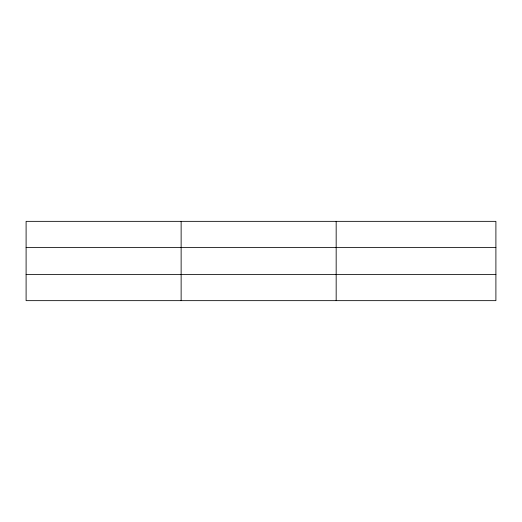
<?xml version="1.0" encoding="UTF-8"?>
<svg xmlns="http://www.w3.org/2000/svg" width="522" height="522" viewBox="0 0 522 522"><rect width="100%" height="100%" fill="white"/><g stroke="black" fill="none" stroke-linecap="round" stroke-linejoin="round"><path stroke-width="0.78" d="M181.134 221.348L181.134 300.652M336.168 221.348L336.168 300.652M495.9 274.481L495.9 300.652L26.1 300.652L26.1 221.348L495.9 221.348L495.9 274.481L26.1 274.481M26.1 247.519L495.9 247.519"/></g></svg>
